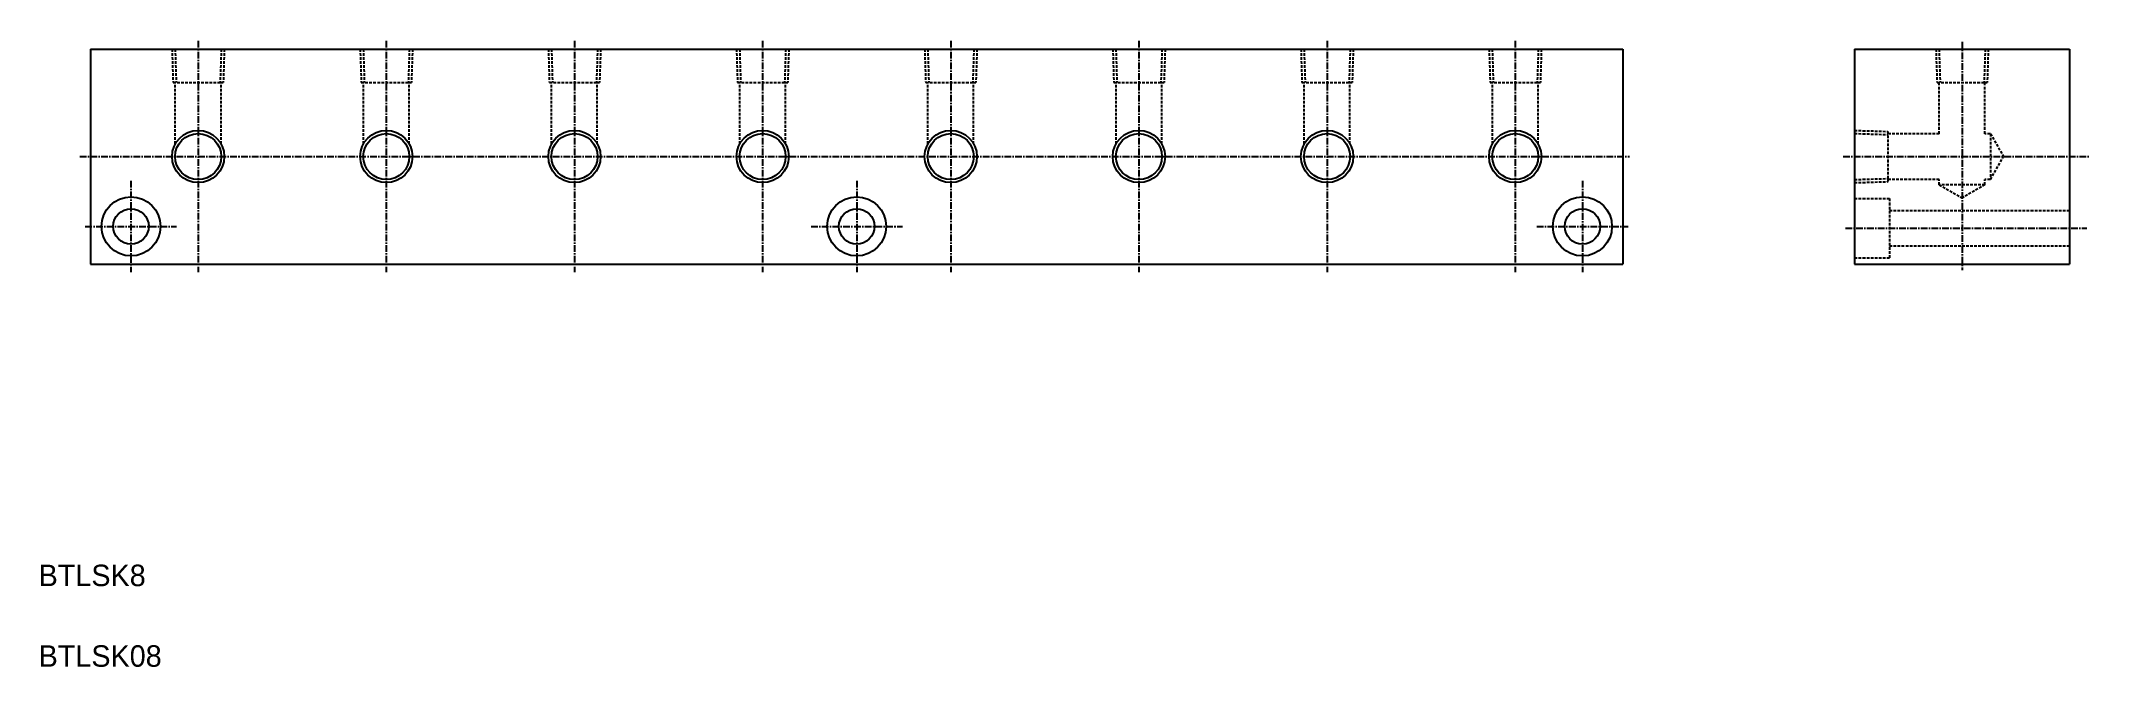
# Model space of a CAD drawing. Extents: x 131 to 512, y 95 to 212.
import ezdxf

# ---------------------------------------------------------------- set-up
doc = ezdxf.new("R2010")
doc.units = 0
doc.linetypes.add('CENTER', pattern=[2, 1.25, -0.25, 0.25, -0.25])
doc.linetypes.add('DASHED', pattern=[0.75, 0.5, -0.25])
doc.layers.get('0').update_dxf_attribs({"linetype": 'CONTINUOUS'})
doc.layers.add('CENTER', color=1, linetype='CENTER')

msp = doc.modelspace()

# ---------------------------------------------------------------- linework, layer by layer
at = {"color": 7, "linetype": 'CONTINUOUS'}
for p, q in [((139.95, 210.13), (424.95, 210.13)), ((139.95, 210.13), (139.95, 170.13)), ((424.95, 210.13), (424.95, 170.13)), ((468.08, 210.13), (508.08, 210.13)), ((468.08, 210.13), (468.08, 170.13)), ((508.08, 210.13), (508.08, 170.13)), ((139.95, 170.13), (424.95, 170.13)), ((468.08, 170.13), (508.08, 170.13))]:
    msp.add_line(p, q, dxfattribs=at)
at = {"color": 3, "linetype": 'DASHED'}
for p, q in [((155.09, 210.13), (155.28, 203.93)), ((155.67, 210.13), (155.86, 203.93)), ((164.24, 210.13), (164.04, 203.93)), ((164.82, 210.13), (164.62, 203.93)), ((190.09, 210.13), (190.28, 203.93)), ((190.67, 210.13), (190.86, 203.93)), ((199.24, 210.13), (199.04, 203.93)), ((199.82, 210.13), (199.62, 203.93)), ((225.09, 210.13), (225.28, 203.93)), ((225.67, 210.13), (225.86, 203.93)), ((234.24, 210.13), (234.04, 203.93)), ((234.82, 210.13), (234.62, 203.93)), ((260.09, 210.13), (260.28, 203.93)), ((260.67, 210.13), (260.86, 203.93)), ((269.24, 210.13), (269.04, 203.93)), ((269.82, 210.13), (269.62, 203.93)), ((295.09, 210.13), (295.28, 203.93)), ((295.67, 210.13), (295.86, 203.93)), ((304.24, 210.13), (304.04, 203.93)), ((304.82, 210.13), (304.62, 203.93)), ((330.09, 210.13), (330.28, 203.93)), ((330.67, 210.13), (330.86, 203.93)), ((339.24, 210.13), (339.04, 203.93)), ((339.82, 210.13), (339.62, 203.93)), ((365.09, 210.13), (365.28, 203.93)), ((365.67, 210.13), (365.86, 203.93)), ((374.24, 210.13), (374.04, 203.93)), ((374.82, 210.13), (374.62, 203.93)), ((400.09, 210.13), (400.28, 203.93)), ((400.67, 210.13), (400.86, 203.93)), ((409.24, 210.13), (409.04, 203.93)), ((409.82, 210.13), (409.62, 203.93)), ((483.21, 210.13), (483.41, 203.93)), ((483.79, 210.13), (483.99, 203.93)), ((492.36, 210.13), (492.17, 203.93)), ((492.94, 210.13), (492.75, 203.93)), ((155.28, 203.93), (164.62, 203.93)), ((155.7, 192.5), (155.7, 203.93)), ((164.2, 192.5), (164.2, 203.93)), ((190.28, 203.93), (199.62, 203.93)), ((190.7, 192.5), (190.7, 203.93)), ((199.2, 192.5), (199.2, 203.93)), ((225.28, 203.93), (234.62, 203.93)), ((225.7, 192.5), (225.7, 203.93)), ((234.2, 192.5), (234.2, 203.93)), ((260.28, 203.93), (269.62, 203.93)), ((260.7, 192.5), (260.7, 203.93)), ((269.2, 192.5), (269.2, 203.93)), ((295.28, 203.93), (304.62, 203.93)), ((295.7, 192.5), (295.7, 203.93)), ((304.2, 192.5), (304.2, 203.93)), ((330.28, 203.93), (339.62, 203.93)), ((330.7, 192.5), (330.7, 203.93)), ((339.2, 192.5), (339.2, 203.93)), ((365.28, 203.93), (374.62, 203.93)), ((365.7, 192.5), (365.7, 203.93)), ((374.2, 192.5), (374.2, 203.93)), ((400.28, 203.93), (409.62, 203.93)), ((400.7, 192.5), (400.7, 203.93)), ((409.2, 192.5), (409.2, 203.93)), ((483.41, 203.93), (492.75, 203.93)), ((483.83, 194.38), (483.83, 203.93)), ((492.33, 194.38), (492.33, 203.93)), ((468.08, 194.99), (474.28, 194.8)), ((468.08, 194.41), (474.28, 194.22)), ((474.28, 194.8), (474.28, 185.46)), ((483.83, 194.38), (474.28, 194.38)), ((493.33, 194.38), (492.33, 194.38)), ((493.33, 194.38), (493.33, 185.88)), ((493.33, 194.38), (495.78, 190.13)), ((493.33, 185.88), (495.78, 190.13)), ((468.08, 185.85), (474.28, 186.04)), ((468.08, 185.27), (474.28, 185.46)), ((483.83, 185.88), (474.28, 185.88)), ((483.83, 184.88), (483.83, 185.88)), ((492.33, 184.88), (483.83, 184.88)), ((483.83, 184.88), (488.08, 182.43)), ((492.33, 184.88), (488.08, 182.43)), ((492.33, 184.88), (492.33, 185.88)), ((493.33, 185.88), (492.33, 185.88)), ((468.08, 182.3), (474.58, 182.3)), ((474.58, 182.3), (474.58, 171.3)), ((474.58, 180.1), (508.08, 180.1)), ((474.58, 173.5), (508.08, 173.5)), ((468.08, 171.3), (474.58, 171.3))]:
    msp.add_line(p, q, dxfattribs=at)
at = {"color": 3, "linetype": 'CONTINUOUS'}
for centre in [(159.95, 190.13), (194.95, 190.13), (229.95, 190.13), (264.95, 190.13), (299.95, 190.13), (334.95, 190.13), (369.95, 190.13), (404.95, 190.13)]:
    msp.add_circle(centre, 4.86, dxfattribs=at)
at = {"color": 7, "linetype": 'CONTINUOUS'}
for centre, radius in [((159.95, 190.13), 4.28), ((194.95, 190.13), 4.28), ((229.95, 190.13), 4.28), ((264.95, 190.13), 4.28), ((299.95, 190.13), 4.28), ((334.95, 190.13), 4.28), ((369.95, 190.13), 4.28), ((404.95, 190.13), 4.28), ((147.45, 177.13), 5.5), ((147.45, 177.13), 3.3), ((282.45, 177.13), 5.5), ((282.45, 177.13), 3.3), ((417.45, 177.13), 5.5), ((417.45, 177.13), 3.3)]:
    msp.add_circle(centre, radius, dxfattribs=at)
at = {"layer": 'CENTER', "color": 1, "linetype": 'CENTER'}
for p, q in [((159.95, 211.64), (159.95, 168.63)), ((194.95, 211.64), (194.95, 168.63)), ((229.95, 211.64), (229.95, 168.63)), ((264.95, 211.64), (264.95, 168.63)), ((299.95, 211.64), (299.95, 168.63)), ((334.95, 211.64), (334.95, 168.63)), ((369.95, 211.64), (369.95, 168.63)), ((404.95, 211.64), (404.95, 168.63)), ((488.08, 211.49), (488.08, 168.97)), ((137.92, 190.13), (426.23, 190.13)), ((465.93, 190.13), (511.69, 190.13)), ((147.45, 185.63), (147.45, 168.63)), ((282.45, 185.63), (282.45, 168.63)), ((417.45, 185.63), (417.45, 168.63)), ((138.95, 177.13), (155.95, 177.13)), ((273.95, 177.13), (290.95, 177.13)), ((408.95, 177.13), (425.95, 177.13)), ((466.38, 176.8), (511.29, 176.8))]:
    msp.add_line(p, q, dxfattribs=at)

# ---------------------------------------------------------------- texts
at = {"color": 7, "linetype": 'CONTINUOUS'}
for s, p in [('BTLSK8', (130.27, 110.2)), ('BTLSK08', (130.27, 95.2))]:
    msp.add_text(s, height=4, dxfattribs=at).set_placement(p)

doc.saveas('drawing.dxf')
